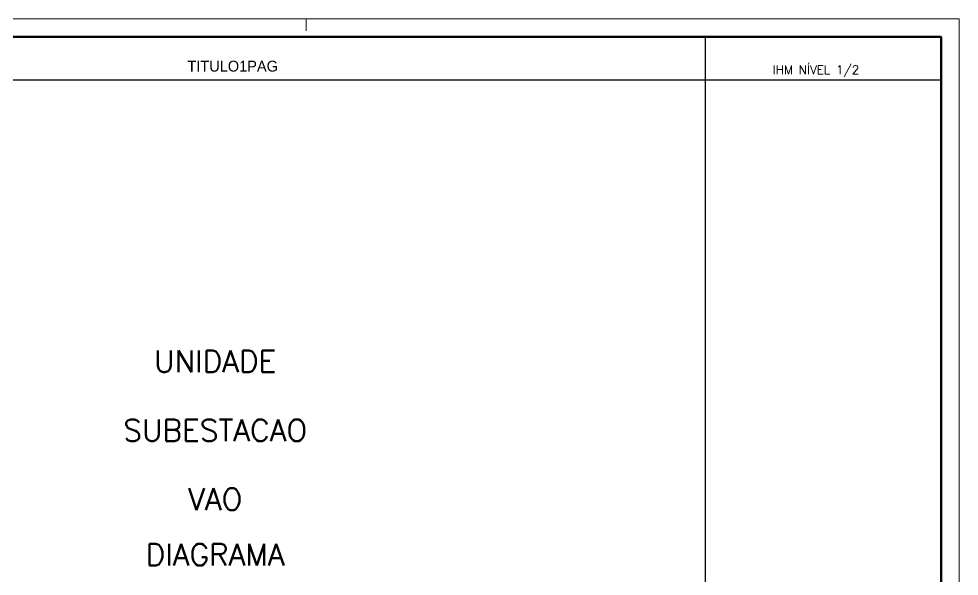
# Model space of a CAD drawing. Header units: millimetres. Extents: x 299 to 719, y 186 to 483.
# Drawn here: x 459.9 to 719.1, y 329.4 to 483 of the extents above; entities that cross this region are included whole.
import ezdxf
from ezdxf.enums import TextEntityAlignment as Align

# ---------------------------------------------------------------- set-up
doc = ezdxf.new("R2010")
doc.units = ezdxf.units.MM
doc.linetypes.add('DGN Style 2', pattern=[5.520539, 3.312323, -2.208216])
doc.layers.add('-1', color=7, linetype='Continuous', lineweight=0)
doc.layers.add('1', color=7, linetype='Continuous', lineweight=0)
doc.layers.add('-3', color=7, linetype='Continuous')
doc.styles.add('ROMANS', font='romans')
doc.styles.add('Style-INTL_ENGINEERING', font='INTL_ENGINEERING.shx')

msp = doc.modelspace()

# ---------------------------------------------------------------- linework, layer by layer
at = {"layer": '-1', "color": 7, "linetype": 'DGN Style 2'}
msp.add_line((539.12, 483.04), (539.12, 478.04), dxfattribs=at)
at = {"layer": '-1', "color": 7, "linetype": 'Continuous', "flags": 128}
msp.add_lwpolyline([(299.12, 186.04), (719.12, 186.04), (719.12, 483.04), (299.12, 483.04)], close=True, dxfattribs=at)
at = {"layer": '-1', "color": 7, "lineweight": 70, "flags": 128}
msp.add_lwpolyline([(324.12, 191.04), (714.12, 191.04), (714.12, 478.04), (324.12, 478.04)], close=True, dxfattribs=at)
at = {"layer": '-3', "color": 7, "linetype": 'Continuous', "ltscale": 10}
for p, q in [((649.12, 478.04), (649.12, 221.04)), ((324.12, 466.2), (714.12, 466.2))]:
    msp.add_line(p, q, dxfattribs=at)
at = {"layer": '1', "color": 7, "linetype": 'DGN Style 2'}
msp.add_line((539.12, 483.04), (539.12, 478.04), dxfattribs=at)
at = {"layer": '1', "color": 7, "linetype": 'Continuous', "flags": 128}
msp.add_lwpolyline([(299.12, 186.04), (719.12, 186.04), (719.12, 483.04), (299.12, 483.04)], close=True, dxfattribs=at)
at = {"layer": '1', "color": 7, "lineweight": 70, "flags": 128}
msp.add_lwpolyline([(324.12, 191.04), (714.12, 191.04), (714.12, 478.04), (324.12, 478.04)], close=True, dxfattribs=at)

# ---------------------------------------------------------------- texts
at = {"layer": '-1', "color": 7, "style": 'Style-INTL_ENGINEERING'}
msp.add_attdef('TITULO1PAG', text='', height=3, dxfattribs=at).set_placement((518.87, 469.98), align=Align.MIDDLE_CENTER)
at = {"layer": '-3', "color": 7, "style": 'ROMANS'}
msp.add_text('IHM NÍVEL 1/2', height=2.4, dxfattribs=at).set_placement((667.71, 467.8))
at = {"layer": '1', "color": 7, "lineweight": -3, "style": 'ROMANS'}
for tag, p in [('UNIDADE', (514.05, 388.62)), ('SUBESTACAO', (514.05, 369.57)), ('VAO', (514.05, 350.59)), ('DIAGRAMA', (514.05, 335.32))]:
    msp.add_attdef(tag, text='', height=6, dxfattribs=at).set_placement(p, align=Align.MIDDLE_CENTER)

doc.saveas('drawing.dxf')
